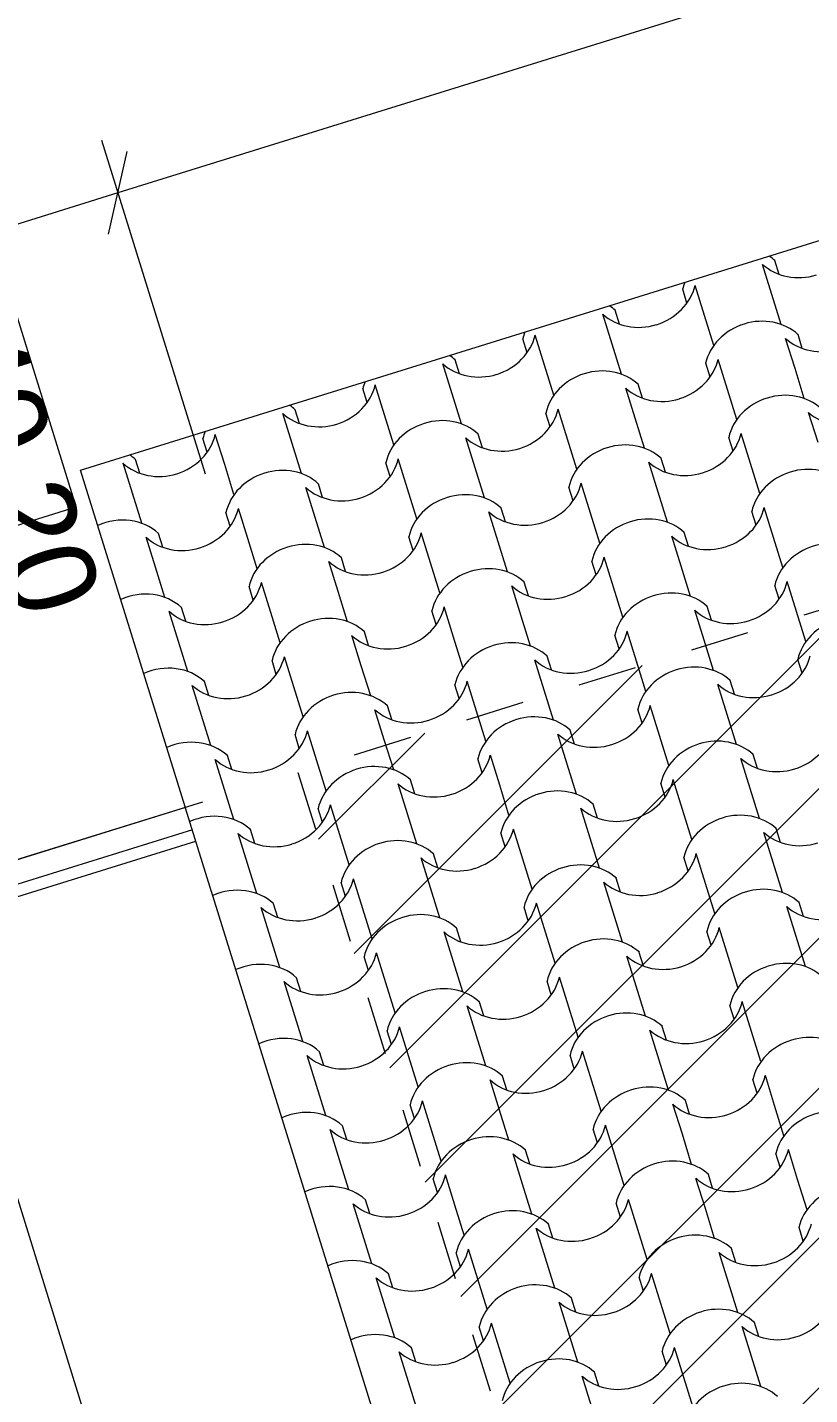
# Model space of a CAD drawing. Header units: metres. Extents: x -111189 to -108577, y -72951 to -72647.
# Drawn here: x -111173.38 to -111172.051, y -72920.397 to -72918.074 of the extents above; entities that cross this region are included whole.
import ezdxf

# ---------------------------------------------------------------- set-up
doc = ezdxf.new("R2010")
doc.units = ezdxf.units.M
doc.header["$MEASUREMENT"] = 0
doc.set_wipeout_variables(frame=1)
doc.linetypes.add('OTK - Traço Ponto', pattern=[0.2, 0.1, -0.05, 0, -0.05])
doc.linetypes.add('Wipeout_Contour', pattern=[1, 0, -1])
for name, color, linetype in [('00 - Cotas Implantação', 7, 'Continuous'), ('02 - PASSEIOS', 7, 'Continuous'), ('03 - COBERTURA', 7, 'Continuous'), ('03 - LAJES', 7, 'Continuous'), ('06 - ESCADAS _ GUARDAS', 7, 'Continuous'), ('07 - MUROS', 7, 'Continuous'), ('12 - COTAS ALTIMÉTRICAS', 7, 'Continuous'), ('13 - IMPLANTAÇÃO (apoio).Layer Apoio', 7, 'Continuous')]:
    doc.layers.add(name, color=color, linetype=linetype)
doc.styles.add('ESTILO_GERADO_2', font='malgunsl.ttf')
doc.styles.add('ESTILO_GERADO_3', font='AGENCYR.TTF')
doc.dimstyles.new('ESTILO_GERADO__1', dxfattribs={"dimtxt": 0.15, "dimasz": 0.095, "dimexe": 0.18, "dimexo": 0.5, "dimgap": 0, "dimtad": 1, "dimzin": 0, "dimdsep": 46, "dimtxsty": 'ESTILO_GERADO_2', "dimblk": 'ARROWHEAD_2', "dimblk1": 'ARROWHEAD_2', "dimblk2": 'ARROWHEAD_2', "dimcen": 0.09, "dimclrd": 7, "dimclre": 7, "dimclrt": 7, "dimadec": 0, "dimazin": 0, "dimtfac": 1, "dimtdec": 4, "dimtmove": 0, "dimatfit": 3, "dimfxl": 1, "dimtolj": 1, "dimtzin": 0, "dimarcsym": 0})

# ---------------------------------------------------------------- blocks, each defined once
blk = doc.blocks.new('Malha_3_1', base_point=(-111177.2485, -72920.6853))
at = {"color": 254, "linetype": 'Wipeout_Contour', "lineweight": 0, "ltscale": 531822.999304}
blk.add_wipeout([(-111177.2485, -72920.6853), (-111177.1758, -72920.8198), (-111172.8728, -72919.4822), (-111172.9173, -72919.3389)], dxfattribs=at).dxf.layer = '07 - MUROS'
blk = doc.blocks.new('Malha_8_1', base_point=(-111182.45, -72914.5203))
at = {"color": 254, "linetype": 'Wipeout_Contour', "lineweight": 0, "ltscale": 1861428.278801215}
blk.add_wipeout([(-111182.45, -72914.5203), (-111181.1398, -72916.9324), (-111179.283, -72920.3506), (-111178.6992, -72921.4255), (-111173.1932, -72931.5618), (-111171.3979, -72934.867), (-111163.9365, -72948.6033), (-111162.5896, -72948.18), (-111170.1617, -72934.1975), (-111171.9536, -72930.8885), (-111177.4458, -72920.7467), (-111178.0283, -72919.6711), (-111179.8807, -72916.2505), (-111181.0503, -72914.0907)], dxfattribs=at).dxf.layer = '02 - PASSEIOS'
blk = doc.blocks.new('Malha_12_1', base_point=(-111174.3436, -72914.76))
at = {"color": 254, "linetype": 'Wipeout_Contour', "lineweight": 0, "ltscale": 1063623.728961419}
blk.add_wipeout([(-111174.3436, -72914.76), (-111178.4921, -72916.0334), (-111177.5091, -72919.1956), (-111176.2586, -72918.8068), (-111170.9415, -72917.1539), (-111170.4962, -72918.5863), (-111169.5848, -72918.303), (-111170.9885, -72913.7301)], dxfattribs=at).dxf.layer = '07 - MUROS'
blk = doc.blocks.new('Laje_10_1', base_point=(-111163.6747, -72914.895))
at = {"layer": '03 - LAJES', "color": 7, "linetype": 'Continuous', "lineweight": 13, "flags": 128}
blk.add_lwpolyline([(-111173.1109, -72919.3991), (-111173.4069, -72919.4911), (-111173.8522, -72918.0588), (-111169.1635, -72916.6012)], dxfattribs=at)
blk = doc.blocks.new('Laje_22_1', base_point=(-111173.9778, -72919.6686))
at = {"layer": '03 - LAJES', "color": 7, "linetype": 'Continuous', "lineweight": 13, "flags": 128}
blk.add_lwpolyline([(-111173.1109, -72919.3991), (-111173.9778, -72919.6686), (-111172.4194, -72924.682), (-111171.5524, -72924.4125)], dxfattribs=at)
blk = doc.blocks.new('Cotas de Nível_5_1', base_point=(-111173.5571, -72918.6706))
at = {"layer": '12 - COTAS ALTIMÉTRICAS', "color": 7, "linetype": 'Continuous', "lineweight": 5, "flags": 128}
blk.add_lwpolyline([(-111173.6395, -72918.4837), (-111173.4945, -72918.9501), (-111173.2967, -72918.8886), (-111173.4417, -72918.4222)], close=True, dxfattribs=at)
at = {"layer": '12 - COTAS ALTIMÉTRICAS', "color": 7, "lineweight": 5, "insert": (-111173.6037, -72918.5025), "char_height": 0.15, "attachment_point": 7, "rotation": 287.2685, "style": 'ESTILO_GERADO_3'}
blk.add_mtext('\\A1;{\\pql;\\fAgency FB|b0|i0|c0|p0;\\W1.000000;+40,20}', dxfattribs=at)
blk = doc.blocks.new('*X118', base_point=(-110957.0649, -73026.2797))
at = {"layer": '03 - COBERTURA', "color": 253, "linetype": 'Continuous', "lineweight": 9}
for p, q in [((-111172.1145, -72918.5276), (-111172.1304, -72918.4766)), ((-111172.1021, -72918.4935), (-111172.1094, -72918.4701)), ((-111172.2589, -72918.5423), (-111172.2662, -72918.5188)), ((-111172.2294, -72918.5633), (-111172.2452, -72918.5123)), ((-111172.0987, -72918.5786), (-111172.1145, -72918.5276)), ((-111172.3737, -72918.578), (-111172.381, -72918.5545)), ((-111172.3862, -72918.6121), (-111172.4021, -72918.5611)), ((-111172.2135, -72918.6143), (-111172.2294, -72918.5633)), ((-111172.501, -72918.6478), (-111172.5169, -72918.5968)), ((-111172.063, -72918.6193), (-111172.0703, -72918.5959)), ((-111172.5306, -72918.6267), (-111172.5379, -72918.6033)), ((-111172.3703, -72918.6631), (-111172.3862, -72918.6121)), ((-111172.0754, -72918.6534), (-111172.0913, -72918.6024)), ((-111172.6578, -72918.6965), (-111172.6737, -72918.6455)), ((-111172.6454, -72918.6624), (-111172.6527, -72918.639)), ((-111172.4851, -72918.6988), (-111172.501, -72918.6478)), ((-111172.2198, -72918.6681), (-111172.2271, -72918.6446)), ((-111172.1902, -72918.6891), (-111172.2061, -72918.6381)), ((-111172.0596, -72918.7044), (-111172.0754, -72918.6534)), ((-111172.8022, -72918.7112), (-111172.8095, -72918.6877)), ((-111172.7727, -72918.7322), (-111172.7885, -72918.6812)), ((-111172.3471, -72918.7379), (-111172.3629, -72918.6868)), ((-111172.3346, -72918.7038), (-111172.3419, -72918.6803)), ((-111172.1744, -72918.7401), (-111172.1902, -72918.6891)), ((-111172.642, -72918.7475), (-111172.6578, -72918.6965)), ((-111172.9295, -72918.781), (-111172.9454, -72918.73)), ((-111172.9171, -72918.7469), (-111172.9244, -72918.7234)), ((-111172.7568, -72918.7832), (-111172.7727, -72918.7322)), ((-111172.4915, -72918.7525), (-111172.4988, -72918.7291)), ((-111172.4619, -72918.7736), (-111172.4778, -72918.7225)), ((-111172.3312, -72918.7889), (-111172.3471, -72918.7379)), ((-111172.0363, -72918.7792), (-111172.0522, -72918.7282)), ((-111172.1511, -72918.8149), (-111172.167, -72918.7639)), ((-111173.0739, -72918.7956), (-111173.0812, -72918.7722)), ((-111173.0443, -72918.8167), (-111173.0602, -72918.7656)), ((-111172.9136, -72918.832), (-111172.9295, -72918.781)), ((-111172.6187, -72918.8223), (-111172.6346, -72918.7713)), ((-111172.6063, -72918.7882), (-111172.6136, -72918.7648)), ((-111172.446, -72918.8246), (-111172.4619, -72918.7736)), ((-111172.1807, -72918.7939), (-111172.188, -72918.7704)), ((-111173.1887, -72918.8313), (-111173.196, -72918.8079)), ((-111172.7336, -72918.858), (-111172.7494, -72918.807)), ((-111172.2955, -72918.8296), (-111172.3028, -72918.8061)), ((-111173.2012, -72918.8654), (-111173.217, -72918.8144)), ((-111173.0285, -72918.8677), (-111173.0443, -72918.8167)), ((-111172.7631, -72918.837), (-111172.7704, -72918.8135)), ((-111172.6029, -72918.8733), (-111172.6187, -72918.8223)), ((-111172.308, -72918.8637), (-111172.3238, -72918.8126)), ((-111172.1353, -72918.8659), (-111172.1511, -72918.8149)), ((-111172.8904, -72918.9068), (-111172.9063, -72918.8557)), ((-111172.878, -72918.8727), (-111172.8852, -72918.8492)), ((-111172.4524, -72918.8783), (-111172.4597, -72918.8549)), ((-111172.4228, -72918.8993), (-111172.4387, -72918.8483)), ((-111173.1853, -72918.9164), (-111173.2012, -72918.8654)), ((-111172.7177, -72918.909), (-111172.7336, -72918.858)), ((-111172.2921, -72918.9147), (-111172.308, -72918.8637)), ((-111173.0348, -72918.9214), (-111173.0421, -72918.898)), ((-111173.0052, -72918.9424), (-111173.0211, -72918.8914)), ((-111172.5796, -72918.9481), (-111172.5955, -72918.8971)), ((-111172.5672, -72918.914), (-111172.5745, -72918.8906)), ((-111172.4069, -72918.9504), (-111172.4228, -72918.8993)), ((-111172.1416, -72918.9197), (-111172.1489, -72918.8962)), ((-111172.112, -72918.9407), (-111172.1279, -72918.8897)), ((-111172.8745, -72918.9578), (-111172.8904, -72918.9068)), ((-111173.1621, -72918.9912), (-111173.1779, -72918.9402)), ((-111173.1496, -72918.9571), (-111173.1569, -72918.9337)), ((-111172.9894, -72918.9935), (-111173.0052, -72918.9424)), ((-111172.724, -72918.9628), (-111172.7313, -72918.9393)), ((-111172.6945, -72918.9838), (-111172.7103, -72918.9328)), ((-111172.5638, -72918.9991), (-111172.5796, -72918.9481)), ((-111172.2689, -72918.9894), (-111172.2847, -72918.9384)), ((-111172.2564, -72918.9553), (-111172.2637, -72918.9319)), ((-111172.0962, -72918.9917), (-111172.112, -72918.9407)), ((-111173.1462, -72919.0422), (-111173.1621, -72918.9912)), ((-111172.8513, -72919.0325), (-111172.8672, -72918.9815)), ((-111172.8389, -72918.9985), (-111172.8461, -72918.975)), ((-111172.6786, -72919.0348), (-111172.6945, -72918.9838)), ((-111172.4133, -72919.0041), (-111172.4206, -72918.9806)), ((-111172.3837, -72919.0251), (-111172.3996, -72918.9741)), ((-111172.253, -72919.0405), (-111172.2689, -72918.9894)), ((-111172.9661, -72919.0682), (-111172.982, -72919.0172)), ((-111172.5281, -72919.0398), (-111172.5354, -72919.0163)), ((-111172.0729, -72919.0665), (-111172.0888, -72919.0155)), ((-111172.9957, -72919.0472), (-111173.003, -72919.0238)), ((-111172.8354, -72919.0836), (-111172.8513, -72919.0325)), ((-111172.5405, -72919.0739), (-111172.5564, -72919.0229)), ((-111172.3678, -72919.0761), (-111172.3837, -72919.0251)), ((-111172.1025, -72919.0454), (-111172.1098, -72919.022)), ((-111173.1105, -72919.0829), (-111173.1178, -72919.0594)), ((-111172.6849, -72919.0886), (-111172.6922, -72919.0651)), ((-111172.6554, -72919.1096), (-111172.6712, -72919.0586)), ((-111172.2298, -72919.1152), (-111172.2456, -72919.0642)), ((-111172.2173, -72919.0811), (-111172.2246, -72919.0577)), ((-111173.123, -72919.117), (-111173.1388, -72919.066)), ((-111172.9503, -72919.1193), (-111172.9661, -72919.0682)), ((-111172.5247, -72919.1249), (-111172.5405, -72919.0739)), ((-111172.0571, -72919.1175), (-111172.0729, -72919.0665)), ((-111172.8122, -72919.1583), (-111172.8281, -72919.1073)), ((-111172.7998, -72919.1242), (-111172.807, -72919.1008)), ((-111172.6395, -72919.1606), (-111172.6554, -72919.1096)), ((-111172.3742, -72919.1299), (-111172.3815, -72919.1064)), ((-111172.3446, -72919.1509), (-111172.3605, -72919.0999)), ((-111173.1071, -72919.168), (-111173.123, -72919.117)), ((-111172.2139, -72919.1662), (-111172.2298, -72919.1152)), ((-111172.9566, -72919.173), (-111172.9639, -72919.1495)), ((-111172.927, -72919.194), (-111172.9429, -72919.143)), ((-111172.7963, -72919.2094), (-111172.8122, -72919.1583)), ((-111172.5014, -72919.1997), (-111172.5173, -72919.1487)), ((-111172.489, -72919.1656), (-111172.4963, -72919.1421)), ((-111172.3287, -72919.2019), (-111172.3446, -72919.1509)), ((-111172.0634, -72919.1712), (-111172.0707, -72919.1478)), ((-111173.0839, -72919.2428), (-111173.0997, -72919.1918)), ((-111173.0714, -72919.2087), (-111173.0787, -72919.1852)), ((-111172.9112, -72919.245), (-111172.927, -72919.194)), ((-111172.6458, -72919.2143), (-111172.6531, -72919.1909)), ((-111172.6163, -72919.2354), (-111172.6321, -72919.1844)), ((-111172.4856, -72919.2507), (-111172.5014, -72919.1997)), ((-111172.1907, -72919.241), (-111172.2065, -72919.19)), ((-111172.1782, -72919.2069), (-111172.1855, -72919.1835)), ((-111172.7606, -72919.25), (-111172.7679, -72919.2266)), ((-111172.3055, -72919.2767), (-111172.3214, -72919.2257)), ((-111173.068, -72919.2938), (-111173.0839, -72919.2428)), ((-111172.7731, -72919.2841), (-111172.789, -72919.2331)), ((-111172.6004, -72919.2864), (-111172.6163, -72919.2354)), ((-111172.3351, -72919.2557), (-111172.3424, -72919.2322)), ((-111172.1748, -72919.292), (-111172.1907, -72919.241)), ((-111172.8879, -72919.3198), (-111172.9038, -72919.2688)), ((-111172.4623, -72919.3255), (-111172.4782, -72919.2745)), ((-111172.4499, -72919.2914), (-111172.4572, -72919.2679)), ((-111172.9175, -72919.2988), (-111172.9248, -72919.2753)), ((-111172.7572, -72919.3351), (-111172.7731, -72919.2841)), ((-111172.2896, -72919.3277), (-111172.3055, -72919.2767)), ((-111173.0448, -72919.3686), (-111173.0606, -72919.3176)), ((-111173.0323, -72919.3345), (-111173.0396, -72919.311)), ((-111172.8721, -72919.3708), (-111172.8879, -72919.3198)), ((-111172.6067, -72919.3401), (-111172.614, -72919.3167)), ((-111172.5771, -72919.3612), (-111172.593, -72919.3101)), ((-111172.1516, -72919.3668), (-111172.1674, -72919.3158)), ((-111172.1391, -72919.3327), (-111172.1464, -72919.3093)), ((-111172.4465, -72919.3765), (-111172.4623, -72919.3255)), ((-111172.734, -72919.4099), (-111172.7498, -72919.3589)), ((-111172.7215, -72919.3758), (-111172.7288, -72919.3524)), ((-111172.5613, -72919.4122), (-111172.5771, -72919.3612)), ((-111172.296, -72919.3815), (-111172.3033, -72919.358)), ((-111172.2664, -72919.4025), (-111172.2822, -72919.3515)), ((-111172.1357, -72919.4178), (-111172.1516, -72919.3668)), ((-111173.0289, -72919.4196), (-111173.0448, -72919.3686)), ((-111172.8784, -72919.4246), (-111172.8857, -72919.4011)), ((-111172.8488, -72919.4456), (-111172.8647, -72919.3946)), ((-111172.7181, -72919.4609), (-111172.734, -72919.4099)), ((-111172.4232, -72919.4513), (-111172.4391, -72919.4002)), ((-111172.4108, -72919.4172), (-111172.4181, -72919.3937)), ((-111172.2505, -72919.4535), (-111172.2664, -72919.4025)), ((-111172.9932, -72919.4603), (-111173.0005, -72919.4368)), ((-111172.538, -72919.4869), (-111172.5539, -72919.4359)), ((-111172.1, -72919.4585), (-111172.1073, -72919.4351)), ((-111173.0056, -72919.4944), (-111173.0215, -72919.4433)), ((-111172.8329, -72919.4966), (-111172.8488, -72919.4456)), ((-111172.5676, -72919.4659), (-111172.5749, -72919.4425)), ((-111172.4074, -72919.5023), (-111172.4232, -72919.4513)), ((-111172.1125, -72919.4926), (-111172.1283, -72919.4416)), ((-111172.6824, -72919.5016), (-111172.6897, -72919.4782)), ((-111172.2569, -72919.5073), (-111172.2642, -72919.4838)), ((-111172.2273, -72919.5283), (-111172.2431, -72919.4773)), ((-111172.9898, -72919.5454), (-111173.0056, -72919.4944)), ((-111172.6949, -72919.5357), (-111172.7107, -72919.4847)), ((-111172.5222, -72919.538), (-111172.538, -72919.4869)), ((-111172.0966, -72919.5436), (-111172.1125, -72919.4926)), ((-111172.8393, -72919.5504), (-111172.8466, -72919.5269)), ((-111172.8097, -72919.5714), (-111172.8256, -72919.5204)), ((-111172.3841, -72919.577), (-111172.4, -72919.526)), ((-111172.3717, -72919.543), (-111172.379, -72919.5195)), ((-111172.2114, -72919.5793), (-111172.2273, -72919.5283)), ((-111172.679, -72919.5867), (-111172.6949, -72919.5357)), ((-111172.9665, -72919.6202), (-111172.9824, -72919.5691)), ((-111172.9541, -72919.5861), (-111172.9614, -72919.5626)), ((-111172.7938, -72919.6224), (-111172.8097, -72919.5714)), ((-111172.5285, -72919.5917), (-111172.5358, -72919.5683)), ((-111172.4989, -72919.6127), (-111172.5148, -72919.5617)), ((-111172.0734, -72919.6184), (-111172.0892, -72919.5674)), ((-111172.0609, -72919.5843), (-111172.0682, -72919.5608)), ((-111172.3683, -72919.6281), (-111172.3841, -72919.577)), ((-111172.9507, -72919.6712), (-111172.9665, -72919.6202)), ((-111172.6558, -72919.6615), (-111172.6716, -72919.6105)), ((-111172.6433, -72919.6274), (-111172.6506, -72919.6039)), ((-111172.4831, -72919.6638), (-111172.4989, -72919.6127)), ((-111172.2178, -72919.633), (-111172.2251, -72919.6096)), ((-111172.1882, -72919.6541), (-111172.204, -72919.6031)), ((-111172.0575, -72919.6694), (-111172.0734, -72919.6184)), ((-111172.7706, -72919.6972), (-111172.7865, -72919.6462)), ((-111172.3326, -72919.6687), (-111172.3399, -72919.6453)), ((-111172.8002, -72919.6762), (-111172.8075, -72919.6527)), ((-111172.6399, -72919.7125), (-111172.6558, -72919.6615)), ((-111172.345, -72919.7028), (-111172.3609, -72919.6518)), ((-111172.1723, -72919.7051), (-111172.1882, -72919.6541)), ((-111172.915, -72919.7118), (-111172.9223, -72919.6884)), ((-111172.4598, -72919.7385), (-111172.4757, -72919.6875)), ((-111172.9274, -72919.7459), (-111172.9433, -72919.6949)), ((-111172.7547, -72919.7482), (-111172.7706, -72919.6972)), ((-111172.4894, -72919.7175), (-111172.4967, -72919.694)), ((-111172.3292, -72919.7538), (-111172.345, -72919.7028)), ((-111172.6167, -72919.7873), (-111172.6325, -72919.7363)), ((-111172.6042, -72919.7532), (-111172.6115, -72919.7297)), ((-111172.444, -72919.7895), (-111172.4598, -72919.7385)), ((-111172.1787, -72919.7588), (-111172.186, -72919.7354)), ((-111172.1491, -72919.7799), (-111172.1649, -72919.7289)), ((-111172.9116, -72919.797), (-111172.9274, -72919.7459)), ((-111172.7611, -72919.8019), (-111172.7684, -72919.7785)), ((-111172.7315, -72919.823), (-111172.7474, -72919.772)), ((-111172.3059, -72919.8286), (-111172.3218, -72919.7776)), ((-111172.2935, -72919.7945), (-111172.3008, -72919.7711)), ((-111172.1332, -72919.8309), (-111172.1491, -72919.7799)), ((-111172.6008, -72919.8383), (-111172.6167, -72919.7873)), ((-111172.8883, -72919.8717), (-111172.9042, -72919.8207)), ((-111172.8759, -72919.8376), (-111172.8832, -72919.8142)), ((-111172.7156, -72919.874), (-111172.7315, -72919.823)), ((-111172.4503, -72919.8433), (-111172.4576, -72919.8198)), ((-111172.4207, -72919.8643), (-111172.4366, -72919.8133)), ((-111172.2901, -72919.8796), (-111172.3059, -72919.8286)), ((-111172.5651, -72919.879), (-111172.5724, -72919.8555)), ((-111172.11, -72919.9057), (-111172.1258, -72919.8546)), ((-111172.8725, -72919.9227), (-111172.8883, -72919.8717)), ((-111172.5776, -72919.9131), (-111172.5934, -72919.8621)), ((-111172.4049, -72919.9153), (-111172.4207, -72919.8643)), ((-111172.1396, -72919.8846), (-111172.1468, -72919.8612)), ((-111172.6924, -72919.9488), (-111172.7083, -72919.8977)), ((-111172.2544, -72919.9203), (-111172.2617, -72919.8969)), ((-111172.722, -72919.9277), (-111172.7293, -72919.9043)), ((-111172.5617, -72919.9641), (-111172.5776, -72919.9131)), ((-111172.2668, -72919.9544), (-111172.2827, -72919.9034)), ((-111172.0941, -72919.9567), (-111172.11, -72919.9057)), ((-111172.8492, -72919.9975), (-111172.8651, -72919.9465)), ((-111172.8368, -72919.9634), (-111172.8441, -72919.94)), ((-111172.4112, -72919.9691), (-111172.4185, -72919.9456)), ((-111172.3816, -72919.9901), (-111172.3975, -72919.9391)), ((-111172.6765, -72919.9998), (-111172.6924, -72919.9488)), ((-111172.251, -72920.0054), (-111172.2668, -72919.9544)), ((-111172.5385, -72920.0389), (-111172.5543, -72919.9878)), ((-111172.526, -72920.0048), (-111172.5333, -72919.9813)), ((-111172.3658, -72920.0411), (-111172.3816, -72919.9901)), ((-111172.1005, -72920.0104), (-111172.1077, -72919.987)), ((-111172.0709, -72920.0314), (-111172.0867, -72919.9804)), ((-111172.8334, -72920.0485), (-111172.8492, -72919.9975)), ((-111172.6829, -72920.0535), (-111172.6902, -72920.0301)), ((-111172.6533, -72920.0746), (-111172.6691, -72920.0235)), ((-111172.5226, -72920.0899), (-111172.5385, -72920.0389)), ((-111172.2277, -72920.0802), (-111172.2436, -72920.0292)), ((-111172.2153, -72920.0461), (-111172.2226, -72920.0227)), ((-111172.055, -72920.0825), (-111172.0709, -72920.0314)), ((-111172.8101, -72920.1233), (-111172.826, -72920.0723)), ((-111172.7977, -72920.0892), (-111172.805, -72920.0658)), ((-111172.6374, -72920.1256), (-111172.6533, -72920.0746)), ((-111172.3721, -72920.0949), (-111172.3794, -72920.0714)), ((-111172.3425, -72920.1159), (-111172.3584, -72920.0649)), ((-111172.2119, -72920.1312), (-111172.2277, -72920.0802)), ((-111172.4869, -72920.1306), (-111172.4942, -72920.1071)), ((-111172.7943, -72920.1743), (-111172.8101, -72920.1233)), ((-111172.4994, -72920.1646), (-111172.5152, -72920.1136)), ((-111172.3267, -72920.1669), (-111172.3425, -72920.1159)), ((-111172.0614, -72920.1362), (-111172.0686, -72920.1128)), ((-111172.6438, -72920.1793), (-111172.6511, -72920.1559)), ((-111172.6142, -72920.2003), (-111172.63, -72920.1493)), ((-111172.1886, -72920.206), (-111172.2045, -72920.155)), ((-111172.1762, -72920.1719), (-111172.1835, -72920.1484)), ((-111172.4835, -72920.2157), (-111172.4994, -72920.1646)), ((-111172.771, -72920.2491), (-111172.7869, -72920.1981)), ((-111172.7586, -72920.215), (-111172.7659, -72920.1916)), ((-111172.5983, -72920.2514), (-111172.6142, -72920.2003)), ((-111172.333, -72920.2207), (-111172.3403, -72920.1972)), ((-111172.3034, -72920.2417), (-111172.3193, -72920.1907)), ((-111172.1728, -72920.257), (-111172.1886, -72920.206)), ((-111172.7552, -72920.3001), (-111172.771, -72920.2491)), ((-111172.4603, -72920.2904), (-111172.4761, -72920.2394)), ((-111172.4478, -72920.2563), (-111172.4551, -72920.2329)), ((-111172.2876, -72920.2927), (-111172.3034, -72920.2417)), ((-111172.6047, -72920.3051), (-111172.612, -72920.2816)), ((-111172.5751, -72920.3261), (-111172.5909, -72920.2751)), ((-111172.4444, -72920.3415), (-111172.4603, -72920.2904)), ((-111172.1495, -72920.3318), (-111172.1654, -72920.2808)), ((-111172.1371, -72920.2977), (-111172.1444, -72920.2742)), ((-111172.7195, -72920.3408), (-111172.7268, -72920.3173)), ((-111172.2643, -72920.3675), (-111172.2802, -72920.3165)), ((-111172.7319, -72920.3749), (-111172.7478, -72920.3239)), ((-111172.5592, -72920.3771), (-111172.5751, -72920.3261)), ((-111172.2939, -72920.3464), (-111172.3012, -72920.323)), ((-111172.1337, -72920.3828), (-111172.1495, -72920.3318)), ((-111172.4212, -72920.4162), (-111172.437, -72920.3652)), ((-111172.4087, -72920.3821), (-111172.416, -72920.3587)), ((-111172.7161, -72920.4259), (-111172.7319, -72920.3749)), ((-111172.2485, -72920.4185), (-111172.2643, -72920.3675))]:
    blk.add_line(p, q, dxfattribs=at)
for centre, major_axis, start_param, end_param in [((-111172.0626, -72918.417), (0.0883, 0.0274), 3.612631, 4.709413), ((-111172.1771, -72918.529), (0.0878, 0.0273), 0.466079, 0.612828), ((-111172.1771, -72918.529), (0.0878, 0.0273), 2.528764, 2.675513), ((-111172.3348, -72918.5017), (0.0883, 0.0274), 4.715365, 5.812147), ((-111172.4487, -72918.6135), (0.0878, 0.0273), 0.466079, 0.612828), ((-111172.3343, -72918.5015), (0.0883, 0.0274), 3.612631, 4.709413), ((-111172.138, -72918.6548), (0.0878, 0.0273), 0.466079, 2.675513), ((-111172.6065, -72918.5861), (0.0883, 0.0274), 4.715365, 5.812147), ((-111172.4487, -72918.6135), (0.0878, 0.0273), 2.528764, 2.675513), ((-111172.0235, -72918.5428), (0.0883, 0.0274), 3.612631, 4.709413), ((-111172.6059, -72918.5859), (0.0883, 0.0274), 3.612631, 4.709413), ((-111172.7204, -72918.6979), (0.0878, 0.0273), 0.466079, 0.612828), ((-111172.2957, -72918.6274), (0.0883, 0.0274), 4.715365, 5.812147), ((-111172.4096, -72918.7393), (0.0878, 0.0273), 0.466079, 2.675513), ((-111172.8781, -72918.6705), (0.0883, 0.0274), 4.715365, 5.812147), ((-111172.7204, -72918.6979), (0.0878, 0.0273), 2.528764, 2.675513), ((-111172.2952, -72918.6273), (0.0883, 0.0274), 3.612631, 4.709413), ((-111172.0989, -72918.7806), (0.0878, 0.0273), 0.466079, 2.675513), ((-111172.992, -72918.7824), (0.0878, 0.0273), 0.466079, 0.612828), ((-111172.8776, -72918.6704), (0.0883, 0.0274), 3.612631, 4.709413), ((-111172.6813, -72918.8237), (0.0878, 0.0273), 0.466079, 2.675513), ((-111172.5674, -72918.7119), (0.0883, 0.0274), 4.715365, 5.812147), ((-111171.9844, -72918.6686), (0.0883, 0.0274), 3.612631, 4.709413), ((-111172.992, -72918.7824), (0.0878, 0.0273), 2.528764, 2.675513), ((-111172.2566, -72918.7532), (0.0883, 0.0274), 4.715365, 5.812147), ((-111173.1498, -72918.755), (0.0883, 0.0274), 4.715365, 5.812147), ((-111172.5668, -72918.7117), (0.0883, 0.0274), 3.612631, 4.709413), ((-111172.3705, -72918.865), (0.0878, 0.0273), 0.466079, 2.675513), ((-111173.2637, -72918.8668), (0.0878, 0.0273), 0.466079, 0.612828), ((-111172.839, -72918.7963), (0.0883, 0.0274), 4.715365, 5.812147), ((-111173.1493, -72918.7548), (0.0883, 0.0274), 3.612631, 4.709413), ((-111172.9529, -72918.9082), (0.0878, 0.0273), 0.466079, 2.675513), ((-111172.2561, -72918.7531), (0.0883, 0.0274), 3.612631, 4.709413), ((-111172.0597, -72918.9064), (0.0878, 0.0273), 0.466079, 2.675513), ((-111172.8385, -72918.7962), (0.0883, 0.0274), 3.612631, 4.709413), ((-111172.5283, -72918.8377), (0.0883, 0.0274), 4.715365, 5.812147), ((-111172.6422, -72918.9495), (0.0878, 0.0273), 0.466079, 2.675513), ((-111173.1107, -72918.8808), (0.0883, 0.0274), 4.715365, 5.812147), ((-111172.5277, -72918.8375), (0.0883, 0.0274), 3.612631, 4.709413), ((-111172.2175, -72918.879), (0.0883, 0.0274), 4.715365, 5.812147), ((-111173.2246, -72918.9926), (0.0878, 0.0273), 0.466079, 1.703025), ((-111172.3314, -72918.9908), (0.0878, 0.0273), 0.466079, 2.675513), ((-111173.1101, -72918.8806), (0.0883, 0.0274), 3.612631, 4.709413), ((-111172.9138, -72919.0339), (0.0878, 0.0273), 0.466079, 2.675513), ((-111172.7999, -72918.9221), (0.0883, 0.0274), 4.715365, 5.812147), ((-111172.217, -72918.8789), (0.0883, 0.0274), 3.612631, 4.709413), ((-111172.0206, -72919.0322), (0.0878, 0.0273), 0.466079, 2.675513), ((-111172.7994, -72918.922), (0.0883, 0.0274), 3.612631, 4.709413), ((-111172.6031, -72919.0753), (0.0878, 0.0273), 0.466079, 2.675513), ((-111172.4892, -72918.9635), (0.0883, 0.0274), 4.715365, 5.812147), ((-111173.0716, -72919.0066), (0.0883, 0.0274), 4.715365, 5.812147), ((-111172.1784, -72919.0048), (0.0883, 0.0274), 4.715365, 5.812147), ((-111173.1855, -72919.1184), (0.0878, 0.0273), 0.466079, 1.703025), ((-111172.4886, -72918.9633), (0.0883, 0.0274), 3.612631, 4.709413), ((-111172.2923, -72919.1166), (0.0878, 0.0273), 0.466079, 2.675513), ((-111172.7608, -72919.0479), (0.0883, 0.0274), 4.715365, 5.812147), ((-111172.1779, -72919.0046), (0.0883, 0.0274), 3.612631, 4.709413), ((-111173.071, -72919.0064), (0.0883, 0.0274), 3.612631, 4.709413), ((-111172.8747, -72919.1597), (0.0878, 0.0273), 0.466079, 2.675513), ((-111171.9815, -72919.158), (0.0878, 0.0273), 0.466079, 2.675513), ((-111172.7603, -72919.0478), (0.0883, 0.0274), 3.612631, 4.709413), ((-111172.4501, -72919.0893), (0.0883, 0.0274), 4.715365, 5.812147), ((-111172.564, -72919.2011), (0.0878, 0.0273), 0.466079, 2.675513), ((-111173.1464, -72919.2442), (0.0878, 0.0273), 0.466079, 1.703025), ((-111173.0325, -72919.1324), (0.0883, 0.0274), 4.715365, 5.812147), ((-111172.4495, -72919.0891), (0.0883, 0.0274), 3.612631, 4.709413), ((-111172.2532, -72919.2424), (0.0878, 0.0273), 0.466079, 2.675513), ((-111172.1393, -72919.1306), (0.0883, 0.0274), 4.715365, 5.812147), ((-111173.0319, -72919.1322), (0.0883, 0.0274), 3.612631, 4.709413), ((-111172.8356, -72919.2855), (0.0878, 0.0273), 0.466079, 2.675513), ((-111172.7217, -72919.1737), (0.0883, 0.0274), 4.715365, 5.812147), ((-111172.1388, -72919.1304), (0.0883, 0.0274), 3.612631, 4.709413), ((-111172.4109, -72919.215), (0.0883, 0.0274), 4.715365, 5.812147), ((-111172.7212, -72919.1735), (0.0883, 0.0274), 3.612631, 4.709413), ((-111172.5249, -72919.3269), (0.0878, 0.0273), 0.466079, 2.675513), ((-111172.9934, -72919.2582), (0.0883, 0.0274), 4.715365, 5.812147), ((-111172.4104, -72919.2149), (0.0883, 0.0274), 3.612631, 4.709413), ((-111172.1002, -72919.2564), (0.0883, 0.0274), 4.715365, 5.812147), ((-111173.1073, -72919.37), (0.0878, 0.0273), 0.466079, 1.703025), ((-111172.2141, -72919.3682), (0.0878, 0.0273), 0.466079, 2.675513), ((-111172.9928, -72919.258), (0.0883, 0.0274), 3.612631, 4.709413), ((-111172.6826, -72919.2995), (0.0883, 0.0274), 4.715365, 5.812147), ((-111172.0997, -72919.2562), (0.0883, 0.0274), 3.612631, 4.709413), ((-111172.7965, -72919.4113), (0.0878, 0.0273), 0.466079, 2.675513), ((-111172.6821, -72919.2993), (0.0883, 0.0274), 3.612631, 4.709413), ((-111172.4858, -72919.4527), (0.0878, 0.0273), 0.466079, 2.675513), ((-111172.3718, -72919.3408), (0.0883, 0.0274), 4.715365, 5.812147), ((-111173.0682, -72919.4958), (0.0878, 0.0273), 0.466079, 1.703025), ((-111172.9543, -72919.3839), (0.0883, 0.0274), 4.715365, 5.812147), ((-111172.3713, -72919.3407), (0.0883, 0.0274), 3.612631, 4.709413), ((-111172.175, -72919.494), (0.0878, 0.0273), 0.466079, 2.675513), ((-111172.6435, -72919.4253), (0.0883, 0.0274), 4.715365, 5.812147), ((-111172.9537, -72919.3838), (0.0883, 0.0274), 3.612631, 4.709413), ((-111172.7574, -72919.5371), (0.0878, 0.0273), 0.466079, 2.675513), ((-111172.0606, -72919.382), (0.0883, 0.0274), 3.612631, 4.709413), ((-111172.3327, -72919.4666), (0.0883, 0.0274), 4.715365, 5.812147), ((-111172.643, -72919.4251), (0.0883, 0.0274), 3.612631, 4.709413), ((-111172.4466, -72919.5784), (0.0878, 0.0273), 0.466079, 2.675513), ((-111172.9152, -72919.5097), (0.0883, 0.0274), 4.715365, 5.812147), ((-111172.3322, -72919.4665), (0.0883, 0.0274), 3.612631, 4.709413), ((-111173.0291, -72919.6215), (0.0878, 0.0273), 0.466079, 1.703025), ((-111172.1359, -72919.6198), (0.0878, 0.0273), 0.466079, 2.675513), ((-111172.9146, -72919.5096), (0.0883, 0.0274), 3.612631, 4.709413), ((-111172.7183, -72919.6629), (0.0878, 0.0273), 0.466079, 2.675513), ((-111172.6044, -72919.5511), (0.0883, 0.0274), 4.715365, 5.812147), ((-111172.0215, -72919.5078), (0.0883, 0.0274), 3.612631, 4.709413), ((-111172.6039, -72919.5509), (0.0883, 0.0274), 3.612631, 4.709413), ((-111172.4075, -72919.7042), (0.0878, 0.0273), 0.466079, 2.675513), ((-111172.2936, -72919.5924), (0.0883, 0.0274), 4.715365, 5.812147), ((-111172.8761, -72919.6355), (0.0883, 0.0274), 4.715365, 5.812147), ((-111172.99, -72919.7473), (0.0878, 0.0273), 0.466079, 1.703025), ((-111172.2931, -72919.5922), (0.0883, 0.0274), 3.612631, 4.709413), ((-111172.0968, -72919.7456), (0.0878, 0.0273), 0.466079, 2.675513), ((-111172.5653, -72919.6769), (0.0883, 0.0274), 4.715365, 5.812147), ((-111172.8755, -72919.6354), (0.0883, 0.0274), 3.612631, 4.709413), ((-111172.6792, -72919.7887), (0.0878, 0.0273), 0.466079, 2.675513), ((-111172.5648, -72919.6767), (0.0883, 0.0274), 3.612631, 4.709413), ((-111172.2545, -72919.7182), (0.0883, 0.0274), 4.715365, 5.812147), ((-111172.3684, -72919.83), (0.0878, 0.0273), 0.466079, 2.675513), ((-111172.9509, -72919.8731), (0.0878, 0.0273), 0.466079, 1.703025), ((-111172.837, -72919.7613), (0.0883, 0.0274), 4.715365, 5.812147), ((-111172.254, -72919.718), (0.0883, 0.0274), 3.612631, 4.709413), ((-111172.0577, -72919.8714), (0.0878, 0.0273), 0.466079, 2.675513), ((-111172.8364, -72919.7611), (0.0883, 0.0274), 3.612631, 4.709413), ((-111172.6401, -72919.9145), (0.0878, 0.0273), 0.466079, 2.675513), ((-111172.5262, -72919.8026), (0.0883, 0.0274), 4.715365, 5.812147), ((-111172.2154, -72919.844), (0.0883, 0.0274), 4.715365, 5.812147), ((-111172.5257, -72919.8025), (0.0883, 0.0274), 3.612631, 4.709413), ((-111172.3293, -72919.9558), (0.0878, 0.0273), 0.466079, 2.675513), ((-111172.7979, -72919.8871), (0.0883, 0.0274), 4.715365, 5.812147), ((-111172.9118, -72919.9989), (0.0878, 0.0273), 0.466079, 1.703025), ((-111172.2149, -72919.8438), (0.0883, 0.0274), 3.612631, 4.709413), ((-111172.0186, -72919.9972), (0.0878, 0.0273), 0.466079, 2.675513), ((-111172.7973, -72919.8869), (0.0883, 0.0274), 3.612631, 4.709413), ((-111172.4871, -72919.9284), (0.0883, 0.0274), 4.715365, 5.812147), ((-111172.601, -72920.0403), (0.0878, 0.0273), 0.466079, 2.675513), ((-111172.4866, -72919.9283), (0.0883, 0.0274), 3.612631, 4.709413), ((-111172.2902, -72920.0816), (0.0878, 0.0273), 0.466079, 2.675513), ((-111172.1763, -72919.9698), (0.0883, 0.0274), 4.715365, 5.812147), ((-111172.8727, -72920.1247), (0.0878, 0.0273), 0.466079, 1.703025), ((-111172.7587, -72920.0129), (0.0883, 0.0274), 4.715365, 5.812147), ((-111172.1758, -72919.9696), (0.0883, 0.0274), 3.612631, 4.709413), ((-111171.9795, -72920.1229), (0.0878, 0.0273), 0.466079, 2.675513), ((-111172.7582, -72920.0127), (0.0883, 0.0274), 3.612631, 4.709413), ((-111172.5619, -72920.166), (0.0878, 0.0273), 0.466079, 2.675513), ((-111172.448, -72920.0542), (0.0883, 0.0274), 4.715365, 5.812147), ((-111172.1372, -72920.0956), (0.0883, 0.0274), 4.715365, 5.812147), ((-111172.4475, -72920.0541), (0.0883, 0.0274), 3.612631, 4.709413), ((-111172.2511, -72920.2074), (0.0878, 0.0273), 0.466079, 2.675513), ((-111172.7196, -72920.1387), (0.0883, 0.0274), 4.715365, 5.812147), ((-111172.1367, -72920.0954), (0.0883, 0.0274), 3.612631, 4.709413), ((-111172.8335, -72920.2505), (0.0878, 0.0273), 0.466079, 1.703025), ((-111172.7191, -72920.1385), (0.0883, 0.0274), 3.612631, 4.709413), ((-111172.4089, -72920.18), (0.0883, 0.0274), 4.715365, 5.812147), ((-111172.5228, -72920.2918), (0.0878, 0.0273), 0.466079, 2.675513), ((-111172.4084, -72920.1799), (0.0883, 0.0274), 3.612631, 4.709413), ((-111172.212, -72920.3332), (0.0878, 0.0273), 0.466079, 2.675513), ((-111172.0981, -72920.2214), (0.0883, 0.0274), 4.715365, 5.812147), ((-111172.7944, -72920.3763), (0.0878, 0.0273), 0.466079, 1.703025), ((-111172.6805, -72920.2645), (0.0883, 0.0274), 4.715365, 5.812147), ((-111172.0976, -72920.2212), (0.0883, 0.0274), 3.612631, 4.709413), ((-111172.3698, -72920.3058), (0.0883, 0.0274), 4.715365, 5.812147), ((-111172.68, -72920.2643), (0.0883, 0.0274), 3.612631, 4.709413), ((-111172.4837, -72920.4176), (0.0878, 0.0273), 0.466079, 2.675513), ((-111172.3693, -72920.3056), (0.0883, 0.0274), 3.612631, 4.709413), ((-111172.1729, -72920.459), (0.0878, 0.0273), 0.466079, 2.675513)]:
    blk.add_ellipse(centre, major_axis=major_axis, ratio=0.876216, start_param=start_param, end_param=end_param, dxfattribs=at)
blk = doc.blocks.new('Cobertura_1_1', base_point=(-111163.2146, -72915.6944))
at = {"layer": '03 - COBERTURA', "color": 7, "linetype": 'Continuous', "lineweight": 13, "flags": 128}
for points in [[(-111173.289, -72918.8262), (-111163.2146, -72915.6944)], [(-111172.3317, -72921.9058), (-111173.289, -72918.8262)]]:
    blk.add_lwpolyline(points, dxfattribs=at)
at = {"layer": '03 - COBERTURA', "color": 7, "linetype": 'Continuous', "lineweight": 13}
blk.add_blockref('*X118', (-110957.0649, -73026.2797), dxfattribs=at)
blk = doc.blocks.new('Guarda_8_1', base_point=(-110957.0649, -73026.2797))
at = {"layer": '06 - ESCADAS _ GUARDAS', "color": 254, "linetype": 'Continuous', "lineweight": 13}
for p, q in [((-111173.099, -72919.4373), (-111173.9278, -72919.6949)), ((-111173.9027, -72919.7081), (-111173.0931, -72919.4564))]:
    blk.add_line(p, q, dxfattribs=at)
at = {"layer": '06 - ESCADAS _ GUARDAS', "color": 7, "linetype": 'Continuous', "lineweight": 13}
for p, q in [((-111173.099, -72919.4373), (-111173.9278, -72919.6949)), ((-111173.9027, -72919.7081), (-111173.0931, -72919.4564))]:
    blk.add_line(p, q, dxfattribs=at)
blk = doc.blocks.new('*D126', base_point=(-110957.0649, -73026.2797))
at = {"layer": '00 - Cotas Implantação', "color": 7, "linetype": 'Continuous', "lineweight": 5, "transparency": 16777216}
for p, q in [((-111158.7462, -72913.8539), (-111163.5335, -72915.3421)), ((-111163.5613, -72915.2526), (-111163.3851, -72915.8196)), ((-111163.5494, -72915.4125), (-111163.5176, -72915.2717)), ((-111163.5335, -72915.3421), (-111173.226, -72918.3552)), ((-111173.2419, -72918.4255), (-111173.2101, -72918.2848))]:
    blk.add_line(p, q, dxfattribs=at)
at = {"layer": '00 - Cotas Implantação', "color": 7, "lineweight": 5, "transparency": 16777216, "insert": (-111168.597, -72916.8848), "char_height": 0.15, "attachment_point": 7, "rotation": 17.2685, "style": 'ESTILO_GERADO_2'}
blk.add_mtext('\\A1;{\\pql;\\fMalgun Gothic Semilight|b0|i0|c0|p0;\\W1.000000;10,15}', dxfattribs=at)
blk = doc.blocks.new('ARROWHEAD_2')
at = {"color": 0, "linetype": 'Continuous', "lineweight": 0}
for p, q in [((-0.378, -0.655), (0.378, 0.655)), ((0, 0), (-1, 0))]:
    blk.add_line(p, q, dxfattribs=at)
blk = doc.blocks.new('*D127', base_point=(-110957.0649, -73026.2797))
at = {"layer": '00 - Cotas Implantação', "color": 7, "linetype": 'Continuous', "lineweight": 5, "transparency": 16777216}
for p, q in [((-111163.5335, -72915.3421), (-111173.226, -72918.3552)), ((-111173.2538, -72918.2656), (-111173.0776, -72918.8326)), ((-111173.2419, -72918.4255), (-111173.2101, -72918.2848)), ((-111173.226, -72918.3552), (-111177.865, -72919.7972)), ((-111177.8928, -72919.7077), (-111177.7166, -72920.2747)), ((-111177.8491, -72919.7269), (-111177.8809, -72919.8676)), ((-111177.865, -72919.7972), (-111177.9234, -72919.8154))]:
    blk.add_line(p, q, dxfattribs=at)
at = {"layer": '00 - Cotas Implantação', "color": 7, "lineweight": 5, "transparency": 16777216, "insert": (-111175.7424, -72919.106), "char_height": 0.15, "attachment_point": 7, "rotation": 17.2685, "style": 'ESTILO_GERADO_2'}
blk.add_mtext('\\A1;{\\pql;\\fMalgun Gothic Semilight|b0|i0|c0|p0;\\W1.000000;4,86}', dxfattribs=at)
blk = doc.blocks.new('*D132', base_point=(-110957.0649, -73026.2797))
at = {"layer": '00 - Cotas Implantação', "color": 7, "linetype": 'Continuous', "lineweight": 5, "transparency": 16777216}
for p, q in [((-111172.0008, -72924.5518), (-111173.5592, -72919.5385)), ((-111171.5233, -72924.4034), (-111172.0903, -72924.5797)), ((-111172.0712, -72924.5359), (-111171.9304, -72924.5677)), ((-111170.6056, -72929.04), (-111172.0008, -72924.5518)), ((-111170.676, -72929.0241), (-111170.5352, -72929.0559))]:
    blk.add_line(p, q, dxfattribs=at)
at = {"layer": '00 - Cotas Implantação', "color": 7, "lineweight": 5, "transparency": 16777216, "insert": (-111171.3323, -72926.6011), "char_height": 0.15, "attachment_point": 7, "rotation": 287.2685, "style": 'ESTILO_GERADO_2'}
blk.add_mtext('\\A1;{\\pql;\\fMalgun Gothic Semilight|b0|i0|c0|p0;\\W1.000000;4,70}', dxfattribs=at)
blk = doc.blocks.new('*D133', base_point=(-110957.0649, -73026.2797))
at = {"layer": '00 - Cotas Implantação', "color": 7, "linetype": 'Continuous', "lineweight": 5, "transparency": 16777216}
for p, q in [((-111173.6296, -72919.5226), (-111173.4888, -72919.5544)), ((-111172.0008, -72924.5518), (-111173.5592, -72919.5385)), ((-111172.0712, -72924.5359), (-111171.9304, -72924.5677))]:
    blk.add_line(p, q, dxfattribs=at)
at = {"layer": '00 - Cotas Implantação', "color": 7, "lineweight": 5, "transparency": 16777216, "insert": (-111172.8091, -72921.8504), "char_height": 0.15, "attachment_point": 7, "rotation": 287.2685, "style": 'ESTILO_GERADO_2'}
blk.add_mtext('\\A1;{\\pql;\\fMalgun Gothic Semilight|b0|i0|c0|p0;\\W1.000000;5,25}', dxfattribs=at)
blk = doc.blocks.new('*D134', base_point=(-110957.0649, -73026.2797))
at = {"layer": '00 - Cotas Implantação', "color": 7, "linetype": 'Continuous', "lineweight": 5, "transparency": 16777216}
for p, q in [((-111174.9866, -72914.9467), (-111175.0048, -72914.8883)), ((-111174.8971, -72914.9189), (-111175.4641, -72915.0951)), ((-111174.9162, -72914.9626), (-111175.057, -72914.9308)), ((-111173.5592, -72919.5385), (-111174.9866, -72914.9467)), ((-111173.0818, -72919.3901), (-111173.6487, -72919.5663)), ((-111173.6296, -72919.5226), (-111173.4888, -72919.5544)), ((-111172.0008, -72924.5518), (-111173.5592, -72919.5385))]:
    blk.add_line(p, q, dxfattribs=at)
at = {"layer": '00 - Cotas Implantação', "color": 7, "lineweight": 5, "transparency": 16777216, "insert": (-111174.2978, -72917.0616), "char_height": 0.15, "attachment_point": 7, "rotation": 287.2685, "style": 'ESTILO_GERADO_2'}
blk.add_mtext('\\A1;{\\pql;\\fMalgun Gothic Semilight|b0|i0|c0|p0;\\W1.000000;4,81}', dxfattribs=at)

msp = doc.modelspace()

# ---------------------------------------------------------------- block references
at = {"layer": '07 - MUROS', "color": 7, "lineweight": 13}
msp.add_blockref('Malha_3_1', (-111177.2485, -72920.6853), dxfattribs=at)

# ---------------------------------------------------------------- next in the draw order: block references
at = {"layer": '02 - PASSEIOS', "color": 7, "lineweight": 13}
msp.add_blockref('Malha_8_1', (-111182.45, -72914.5203), dxfattribs=at)

# ---------------------------------------------------------------- next in the draw order: block references
at = {"layer": '03 - LAJES', "color": 7, "linetype": 'Continuous', "lineweight": 13}
msp.add_blockref('Laje_22_1', (-111173.9778, -72919.6686), dxfattribs=at)
at = {"layer": '06 - ESCADAS _ GUARDAS', "color": 7, "linetype": 'Continuous', "lineweight": 13}
msp.add_blockref('Guarda_8_1', (-110957.0649, -73026.2797), dxfattribs=at)
at = {"layer": '07 - MUROS', "color": 7, "lineweight": 13}
msp.add_blockref('Malha_12_1', (-111174.3436, -72914.76), dxfattribs=at)

# ---------------------------------------------------------------- next in the draw order: dimensions: what is measured, and where the dimension line sits
at = {"layer": '00 - Cotas Implantação', "color": 7, "linetype": 'Continuous', "lineweight": 5}
for base, p1, p2, picture, middle in [((-111173.5592, -72919.5385), (-111171.3615, -72924.3531), (-111172.9199, -72919.3398), '*D133', (-111172.6799, -72922.0136)), ((-111172.0008, -72924.5518), (-111169.7323, -72928.7685), (-111171.3615, -72924.3531), '*D132', (-111171.203, -72926.7643))]:
    dim = msp.add_linear_dim(base=base, p1=p1, p2=p2, angle=107.2685, dimstyle='ESTILO_GERADO__1', dxfattribs=at)
    dim.commit()
    dim.dimension.update_dxf_attribs({"geometry": picture, "text_midpoint": middle, "dimtype": 160, "text_rotation": 287.2685})

# ---------------------------------------------------------------- next in the draw order: hatches: boundary and pattern name
at = {"layer": '13 - IMPLANTAÇÃO (apoio).Layer Apoio', "linetype": 'Continuous', "lineweight": 13}
h = msp.add_hatch(dxfattribs=at)
h.set_pattern_fill('MASONRY_BLOCK_0001', color=134, style=0, pattern_type=2)
h.set_pattern_definition([(45, (-111166.59685, -72922.58399), (-0.1272792, 0.1272792), [])])
h.paths.add_polyline_path([(-111172.9199, -72919.3398), (-111171.3615, -72924.3531), (-111171.1219, -72924.2786), (-111169.7267, -72928.7668), (-111160.2738, -72925.8282), (-111163.2274, -72916.3267)])

# ---------------------------------------------------------------- next in the draw order: linework, layer by layer
at = {"layer": '13 - IMPLANTAÇÃO (apoio).Layer Apoio', "color": 134, "linetype": 'OTK - Traço Ponto', "lineweight": 13, "flags": 128}
msp.add_lwpolyline([(-111172.9199, -72919.3398), (-111171.3615, -72924.3531), (-111171.1219, -72924.2786), (-111169.7267, -72928.7668), (-111160.2738, -72925.8282), (-111163.2274, -72916.3267)], close=True, dxfattribs=at)

# ---------------------------------------------------------------- next in the draw order: block references
at = {"layer": '03 - COBERTURA', "color": 7, "linetype": 'Continuous', "lineweight": 13}
msp.add_blockref('Cobertura_1_1', (-111163.2146, -72915.6944), dxfattribs=at)
at = {"layer": '03 - LAJES', "color": 7, "linetype": 'Continuous', "lineweight": 13}
msp.add_blockref('Laje_10_1', (-111163.6747, -72914.895), dxfattribs=at)
at = {"layer": '12 - COTAS ALTIMÉTRICAS', "color": 7, "lineweight": 5}
msp.add_blockref('Cotas de Nível_5_1', (-111173.5571, -72918.6706), dxfattribs=at)

# ---------------------------------------------------------------- next in the draw order: dimensions: what is measured, and where the dimension line sits
at = {"layer": '00 - Cotas Implantação', "color": 7, "linetype": 'Continuous', "lineweight": 5}
for base, p1, p2, angle, picture, middle, turn in [((-111173.226, -72918.3552), (-111163.2274, -72916.3267), (-111172.9199, -72919.3398), 197.2685, '*D126', (-111168.3793, -72916.7386), 17.2685), ((-111174.9866, -72914.9467), (-111172.9199, -72919.3398), (-111177.7313, -72915.7999), 107.2685, '*D134', (-111174.1685, -72917.2248), 287.2685), ((-111177.865, -72919.7972), (-111172.9199, -72919.3398), (-111177.737, -72920.2089), 197.2685, '*D127', (-111175.5792, -72918.9767), 17.2685)]:
    dim = msp.add_linear_dim(base=base, p1=p1, p2=p2, angle=angle, dimstyle='ESTILO_GERADO__1', dxfattribs=at)
    dim.commit()
    dim.dimension.update_dxf_attribs({"geometry": picture, "text_midpoint": middle, "dimtype": 160, "text_rotation": turn})

doc.saveas('drawing.dxf')
